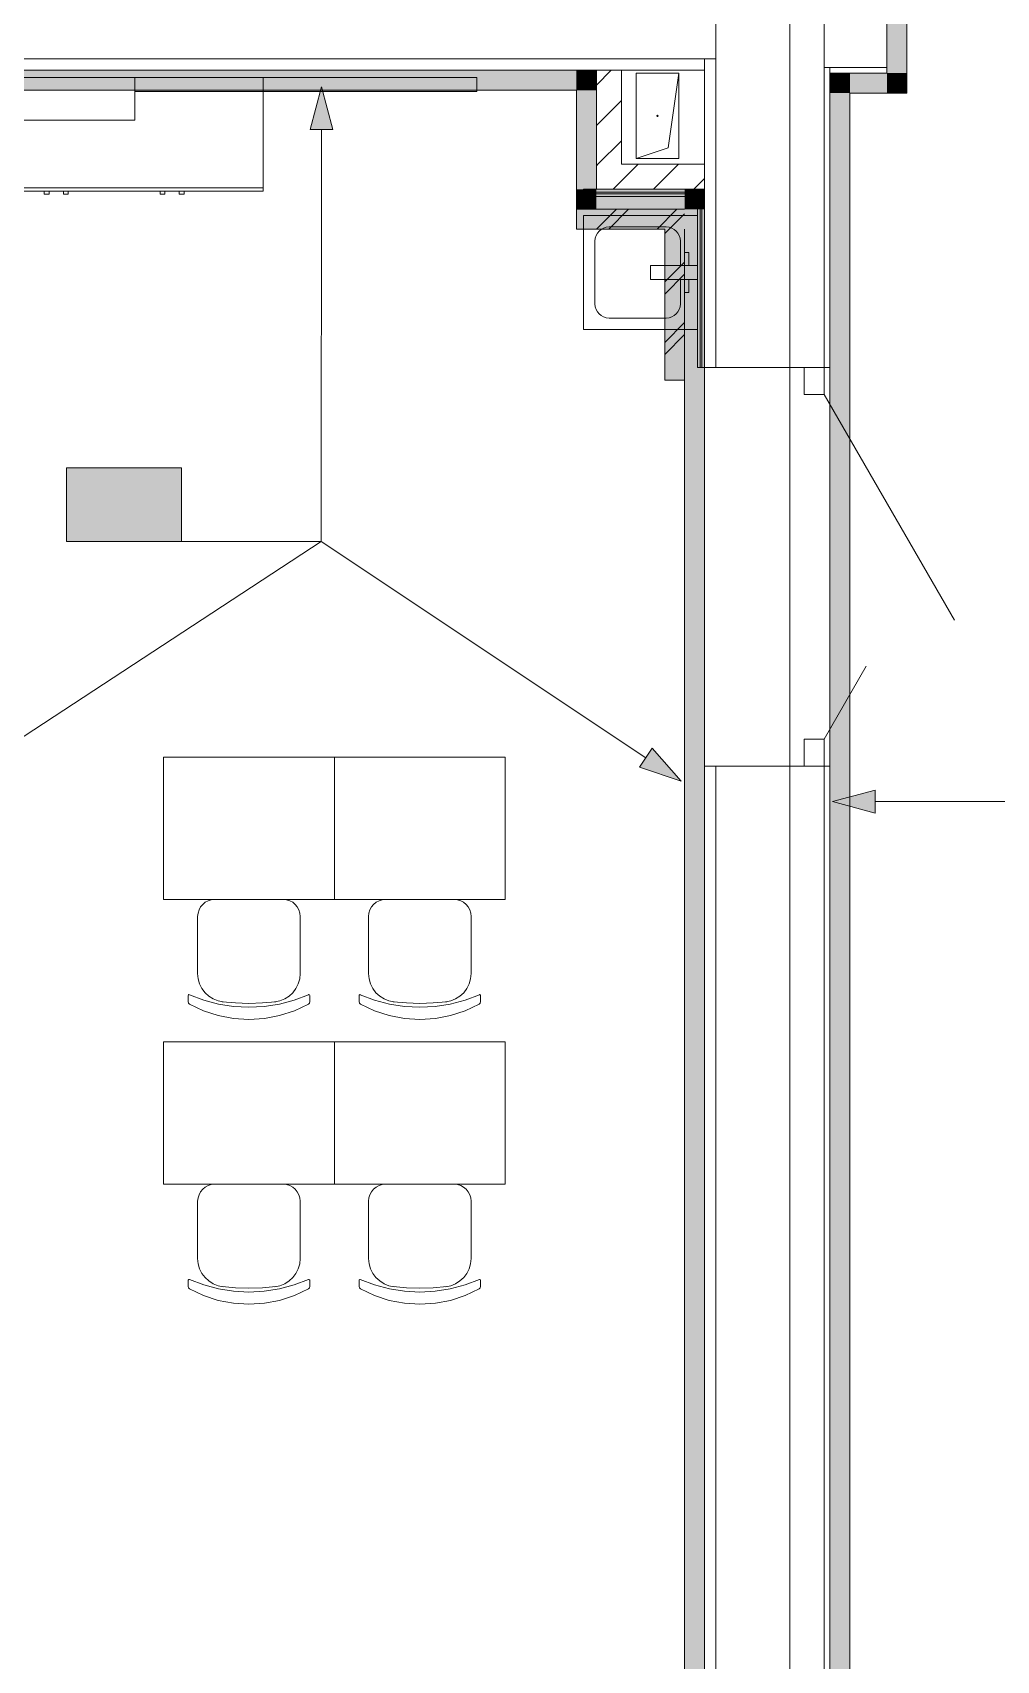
# Model space of a CAD drawing. Header units: millimetres. Extents: x 0 to 1189, y 0 to 841.
# Drawn here: x 277.1 to 310.9, y 432.3 to 489.4 of the extents above; entities that cross this region are included whole.
import ezdxf

# ---------------------------------------------------------------- set-up
doc = ezdxf.new("R2010")
doc.units = ezdxf.units.MM

msp = doc.modelspace()

# ---------------------------------------------------------------- hatches: boundary and pattern name
at = {"true_color": 0xf1d696}
h = msp.add_hatch(color=41, dxfattribs=at)
h.dxf.hatch_style = 2
h.paths.add_polyline_path([(307.77447, 488.023516), (307.074469, 488.023516), (307.074469, 493.523525), (307.77447, 493.523525)])
h = msp.add_hatch(color=41, dxfattribs=at)
h.dxf.hatch_style = 2
h.paths.add_polyline_path([(243.398372, 488.123516), (296.176452, 488.123516), (296.176452, 487.423515), (243.398372, 487.423515)])
h = msp.add_hatch(color=41, dxfattribs=at)
h.dxf.hatch_style = 2
h.paths.add_polyline_path([(296.176452, 488.123516), (296.876454, 488.123516), (296.176452, 487.423515)])
h = msp.add_hatch(color=41, dxfattribs=at)
h.dxf.hatch_style = 2
h.paths.add_polyline_path([(296.176452, 487.423515), (296.876454, 488.123516), (296.876454, 487.423515)])
at = {"true_color": 0x999999}
h = msp.add_hatch(color=253, dxfattribs=at)
h.dxf.hatch_style = 2
h.paths.add_polyline_path([(292.680447, 487.873516), (292.680447, 487.373515), (280.680429, 487.373515), (280.680429, 487.873516)])
at = {"true_color": 0x0077b0}
h = msp.add_hatch(color=144, dxfattribs=at)
h.dxf.hatch_style = 2
h.paths.add_polyline_path([(287.228439, 487.542516), (287.626439, 486.048513), (286.826438, 486.049513)])
at = {"true_color": 0xf1d696}
h = msp.add_hatch(color=41, dxfattribs=at)
h.dxf.hatch_style = 2
h.paths.add_polyline_path([(305.776467, 487.323515), (305.076466, 487.323515), (305.076466, 488.023516)])
h = msp.add_hatch(color=41, dxfattribs=at)
h.dxf.hatch_style = 2
h.paths.add_polyline_path([(305.776467, 488.023516), (305.776467, 487.323515), (305.076466, 488.023516)])
h = msp.add_hatch(color=41, dxfattribs=at)
h.dxf.hatch_style = 2
h.paths.add_polyline_path([(305.776467, 487.323515), (305.776467, 488.023516), (307.074469, 488.023516), (307.074469, 487.323515)])
h = msp.add_hatch(color=41, dxfattribs=at)
h.dxf.hatch_style = 2
h.paths.add_polyline_path([(307.074469, 488.023516), (307.77447, 487.323515), (307.074469, 487.323515)])
h = msp.add_hatch(color=41, dxfattribs=at)
h.dxf.hatch_style = 2
h.paths.add_polyline_path([(307.77447, 488.023516), (307.77447, 487.323515), (307.074469, 488.023516)])
h = msp.add_hatch(color=41, dxfattribs=at)
h.dxf.hatch_style = 2
h.paths.add_polyline_path([(296.176452, 487.423515), (296.876454, 487.423515), (296.876454, 483.94351), (296.176452, 483.94351)])
h = msp.add_hatch(color=41, dxfattribs=at)
h.dxf.hatch_style = 2
h.paths.add_polyline_path([(305.776467, 407.565393), (305.076466, 407.565393), (305.076466, 487.323515), (305.776467, 487.323515)])
h = msp.add_hatch(color=41, dxfattribs=at)
h.dxf.hatch_style = 2
h.paths.add_polyline_path([(296.876454, 483.94351), (296.176452, 483.243509), (296.176452, 483.94351)])
h = msp.add_hatch(color=41, dxfattribs=at)
h.dxf.hatch_style = 2
h.paths.add_polyline_path([(296.876454, 483.94351), (296.876454, 483.243509), (296.176452, 483.243509)])
h = msp.add_hatch(color=41, dxfattribs=at)
h.dxf.hatch_style = 2
h.paths.add_polyline_path([(296.876454, 483.94351), (299.976458, 483.94351), (299.976458, 483.243509), (296.876454, 483.243509)])
h = msp.add_hatch(color=41, dxfattribs=at)
h.dxf.hatch_style = 2
h.paths.add_polyline_path([(299.976458, 483.94351), (300.676459, 483.94351), (299.976458, 483.243509)])
h = msp.add_hatch(color=41, dxfattribs=at)
h.dxf.hatch_style = 2
h.paths.add_polyline_path([(299.976458, 483.243509), (300.676459, 483.94351), (300.676459, 483.243509)])
at = {"true_color": 0xfd8379}
h = msp.add_hatch(color=11, dxfattribs=at)
h.dxf.hatch_style = 2
h.paths.add_polyline_path([(296.176452, 482.543508), (296.176452, 483.243509), (299.976458, 483.243509), (299.976458, 482.543508)])
at = {"true_color": 0xf1d696}
h = msp.add_hatch(color=41, dxfattribs=at)
h.dxf.hatch_style = 2
h.paths.add_polyline_path([(299.976458, 483.243509), (300.676459, 483.243509), (300.676459, 408.224394), (299.976458, 408.224394)])
at = {"true_color": 0xfd8379}
h = msp.add_hatch(color=11, dxfattribs=at)
h.dxf.hatch_style = 2
h.paths.add_polyline_path([(299.276457, 482.543508), (299.976458, 482.543508), (299.976458, 477.2435), (299.276457, 477.2435)])
at = {"true_color": 0xffffff}
h = msp.add_hatch(color=7, dxfattribs=at)
h.dxf.hatch_style = 2
h.paths.add_polyline_path([(278.270425, 474.167495), (282.311431, 474.167495), (282.311431, 471.579491), (278.270425, 471.579491)])
h = msp.add_hatch(color=7, dxfattribs=at)
h.dxf.hatch_style = 2
h.paths.add_polyline_path([(278.270425, 474.167495), (282.311431, 474.167495), (282.311431, 471.579491), (278.270425, 471.579491)])
h = msp.add_hatch(color=7, dxfattribs=at)
h.dxf.hatch_style = 2
h.paths.add_polyline_path([(278.270425, 474.167495), (282.311431, 474.167495), (282.311431, 471.579491), (278.270425, 471.579491)])
at = {"true_color": 0x0077b0}
h = msp.add_hatch(color=144, dxfattribs=at)
h.paths.add_polyline_path([(279.481475, 472.771697), (279.481475, 473.578676), (279.451985, 473.735359), (279.362963, 473.866411), (279.234324, 473.952814), (279.077985, 473.982166), (278.921509, 473.952814), (278.790251, 473.866411), (278.702814, 473.735359), (278.674496, 473.578676), (278.674496, 472.771697), (278.702814, 472.615359), (278.790251, 472.486719), (278.921509, 472.397698), (279.077985, 472.368208), (279.234324, 472.397698), (279.362963, 472.486719), (279.451985, 472.615359)])
h.paths.add_polyline_path([(279.682117, 472.771697), (279.670964, 472.651041), (279.637538, 472.539015), (279.581891, 472.435981), (279.504075, 472.342301), (279.412306, 472.265001), (279.310253, 472.210491), (279.198589, 472.178202), (279.077985, 472.167565), (278.956253, 472.178202), (278.844545, 472.210491), (278.742347, 472.265001), (278.64914, 472.342301), (278.57141, 472.435981), (278.515952, 472.539015), (278.482716, 472.651041), (278.471648, 472.771697), (278.471648, 473.578676), (278.482716, 473.700409), (278.515952, 473.812116), (278.57141, 473.914315), (278.64914, 474.007522), (278.742347, 474.085338), (278.844545, 474.140985), (278.956253, 474.174411), (279.077985, 474.185564), (279.198641, 474.174454), (279.310667, 474.141329), (279.413701, 474.086501), (279.507382, 474.010278), (279.583286, 473.91664), (279.637951, 473.813494), (279.671015, 473.700839), (279.682117, 473.578676)])
h = msp.add_hatch(color=144, dxfattribs=at)
h.paths.add_polyline_path([(279.481475, 472.771697), (279.481475, 473.578676), (279.451985, 473.735359), (279.362963, 473.866411), (279.234324, 473.952814), (279.077985, 473.982166), (278.921509, 473.952814), (278.790251, 473.866411), (278.702814, 473.735359), (278.674496, 473.578676), (278.674496, 472.771697), (278.702814, 472.615359), (278.790251, 472.486719), (278.921509, 472.397698), (279.077985, 472.368208), (279.234324, 472.397698), (279.362963, 472.486719), (279.451985, 472.615359)])
h.paths.add_polyline_path([(279.682117, 472.771697), (279.670964, 472.651041), (279.637538, 472.539015), (279.581891, 472.435981), (279.504075, 472.342301), (279.412306, 472.265001), (279.310253, 472.210491), (279.198589, 472.178202), (279.077985, 472.167565), (278.956253, 472.178202), (278.844545, 472.210491), (278.742347, 472.265001), (278.64914, 472.342301), (278.57141, 472.435981), (278.515952, 472.539015), (278.482716, 472.651041), (278.471648, 472.771697), (278.471648, 473.578676), (278.482716, 473.700409), (278.515952, 473.812116), (278.57141, 473.914315), (278.64914, 474.007522), (278.742347, 474.085338), (278.844545, 474.140985), (278.956253, 474.174411), (279.077985, 474.185564), (279.198641, 474.174454), (279.310667, 474.141329), (279.413701, 474.086501), (279.507382, 474.010278), (279.583286, 473.91664), (279.637951, 473.813494), (279.671015, 473.700839), (279.682117, 473.578676)])
h = msp.add_hatch(color=144, dxfattribs=at)
h.paths.add_polyline_path([(279.481475, 472.771697), (279.481475, 473.578676), (279.451985, 473.735359), (279.362963, 473.866411), (279.234324, 473.952814), (279.077985, 473.982166), (278.921509, 473.952814), (278.790251, 473.866411), (278.702814, 473.735359), (278.674496, 473.578676), (278.674496, 472.771697), (278.702814, 472.615359), (278.790251, 472.486719), (278.921509, 472.397698), (279.077985, 472.368208), (279.234324, 472.397698), (279.362963, 472.486719), (279.451985, 472.615359)])
h.paths.add_polyline_path([(279.682117, 472.771697), (279.670964, 472.651041), (279.637538, 472.539015), (279.581891, 472.435981), (279.504075, 472.342301), (279.412306, 472.265001), (279.310253, 472.210491), (279.198589, 472.178202), (279.077985, 472.167565), (278.956253, 472.178202), (278.844545, 472.210491), (278.742347, 472.265001), (278.64914, 472.342301), (278.57141, 472.435981), (278.515952, 472.539015), (278.482716, 472.651041), (278.471648, 472.771697), (278.471648, 473.578676), (278.482716, 473.700409), (278.515952, 473.812116), (278.57141, 473.914315), (278.64914, 474.007522), (278.742347, 474.085338), (278.844545, 474.140985), (278.956253, 474.174411), (279.077985, 474.185564), (279.198641, 474.174454), (279.310667, 474.141329), (279.413701, 474.086501), (279.507382, 474.010278), (279.583286, 473.91664), (279.637951, 473.813494), (279.671015, 473.700839), (279.682117, 473.578676)])
h = msp.add_hatch(color=144, dxfattribs=at)
h.dxf.hatch_style = 2
h.paths.add_polyline_path([(281.904594, 473.841055), (281.673084, 473.609544), (281.602529, 473.578676), (281.526392, 473.603963), (281.501105, 473.6801), (281.529217, 473.750656), (281.924438, 474.145877), (281.965228, 474.175229), (282.006018, 474.185564), (282.082155, 474.160002), (282.107442, 474.08359), (282.107442, 472.266233), (282.082155, 472.191474), (282.006018, 472.167565), (281.929881, 472.191474), (281.904594, 472.266233)])
h = msp.add_hatch(color=144, dxfattribs=at)
h.dxf.hatch_style = 2
h.paths.add_polyline_path([(281.904594, 473.841055), (281.673084, 473.609544), (281.602529, 473.578676), (281.526392, 473.603963), (281.501105, 473.6801), (281.529217, 473.750656), (281.924438, 474.145877), (281.965228, 474.175229), (282.006018, 474.185564), (282.082155, 474.160002), (282.107442, 474.08359), (282.107442, 472.266233), (282.082155, 472.191474), (282.006018, 472.167565), (281.929881, 472.191474), (281.904594, 472.266233)])
h = msp.add_hatch(color=144, dxfattribs=at)
h.dxf.hatch_style = 2
h.paths.add_polyline_path([(281.904594, 473.841055), (281.673084, 473.609544), (281.602529, 473.578676), (281.526392, 473.603963), (281.501105, 473.6801), (281.529217, 473.750656), (281.924438, 474.145877), (281.965228, 474.175229), (282.006018, 474.185564), (282.082155, 474.160002), (282.107442, 474.08359), (282.107442, 472.266233), (282.082155, 472.191474), (282.006018, 472.167565), (281.929881, 472.191474), (281.904594, 472.266233)])
h = msp.add_hatch(color=144, dxfattribs=at)
h.dxf.hatch_style = 2
h.paths.add_polyline_path([(280.995015, 472.669722), (280.188036, 472.669722), (280.111899, 472.695285), (280.086612, 472.771697), (280.111899, 472.847834), (280.188036, 472.873121), (280.995015, 472.873121), (281.071152, 472.847834), (281.096439, 472.771697), (281.071152, 472.695285)])
h = msp.add_hatch(color=144, dxfattribs=at)
h.dxf.hatch_style = 2
h.paths.add_polyline_path([(280.995015, 472.669722), (280.188036, 472.669722), (280.111899, 472.695285), (280.086612, 472.771697), (280.111899, 472.847834), (280.188036, 472.873121), (280.995015, 472.873121), (281.071152, 472.847834), (281.096439, 472.771697), (281.071152, 472.695285)])
h = msp.add_hatch(color=144, dxfattribs=at)
h.dxf.hatch_style = 2
h.paths.add_polyline_path([(280.995015, 472.669722), (280.188036, 472.669722), (280.111899, 472.695285), (280.086612, 472.771697), (280.111899, 472.847834), (280.188036, 472.873121), (280.995015, 472.873121), (281.071152, 472.847834), (281.096439, 472.771697), (281.071152, 472.695285)])
h = msp.add_hatch(color=144, dxfattribs=at)
h.dxf.hatch_style = 2
h.paths.add_polyline_path([(299.856458, 463.159478), (298.392456, 463.654479), (298.836457, 464.32048)])
h = msp.add_hatch(color=144, dxfattribs=at)
h.dxf.hatch_style = 2
h.paths.add_polyline_path([(305.168466, 462.444477), (306.661469, 462.844478), (306.661469, 462.044477)])

# ---------------------------------------------------------------- linework, layer by layer
at = {"color": 7, "lineweight": 0}
for points in [[(303.672464, 251.095154), (303.672464, 721.485873)], [(301.07646, 488.523517), (301.07646, 493.623525)], [(304.876466, 493.323524), (304.876466, 488.223517)], [(307.074469, 493.523525), (307.074469, 488.023516)], [(307.074469, 488.223517), (307.074469, 493.323524)], [(307.77447, 487.323515), (307.77447, 493.523525)], [(240.310367, 488.523517), (301.07646, 488.523517)], [(242.698371, 488.123516), (300.676459, 488.123516)], [(296.176452, 488.123516), (242.698371, 488.123516)], [(296.876454, 488.123516), (296.176452, 488.123516)], [(296.876454, 488.123516), (296.876454, 483.94351)], [(296.876454, 483.94351), (296.876454, 488.123516)], [(297.756455, 484.823511), (297.756455, 488.123516)], [(300.676459, 488.523517), (300.676459, 477.691501)], [(301.07646, 488.523517), (301.07646, 477.691501)], [(304.876466, 488.223517), (307.074469, 488.223517)], [(304.876466, 477.691501), (304.876466, 488.223517)], [(305.076466, 477.691501), (305.076466, 488.223517)], [(307.074469, 488.223517), (305.076466, 488.223517)], [(307.074469, 488.023516), (307.074469, 488.223517)], [(298.276456, 485.023512), (298.276456, 488.023516)], [(298.276456, 488.023516), (299.776458, 488.023516)], [(299.776458, 488.023516), (298.276456, 488.023516)], [(298.276456, 488.023516), (298.276456, 485.023512)], [(299.776458, 488.023516), (299.401457, 485.398512)], [(299.776458, 488.023516), (299.776458, 485.023512)], [(299.776458, 485.023512), (299.776458, 488.023516)], [(305.076466, 488.023516), (307.074469, 488.023516)], [(305.076466, 488.023516), (305.076466, 487.323515)], [(307.074469, 488.023516), (305.076466, 488.023516)], [(243.398372, 487.423515), (296.176452, 487.423515)], [(296.176452, 487.423515), (296.176452, 483.94351)], [(305.076466, 487.323515), (305.076466, 407.565393)], [(305.776467, 487.323515), (307.074469, 487.323515)], [(305.776467, 406.865392), (305.776467, 487.323515)], [(307.77447, 487.323515), (307.074469, 487.323515)], [(299.001457, 486.523514), (299.026457, 486.548514), (299.051457, 486.523514)], [(299.001457, 486.523514), (299.014457, 486.544514)], [(299.051457, 486.523514), (299.026457, 486.498514), (299.001457, 486.523514)], [(299.050457, 486.516514), (299.026457, 486.498514), (299.014457, 486.501514)], [(299.026457, 486.548514), (299.050457, 486.529514)], [(299.401457, 485.398512), (298.276456, 485.023512)], [(300.676459, 484.823511), (297.756455, 484.823511)], [(299.776458, 485.023512), (298.276456, 485.023512)], [(298.276456, 485.023512), (299.776458, 485.023512)], [(296.176452, 483.243509), (296.176452, 483.94351)], [(300.676459, 483.94351), (296.426453, 483.94351)], [(296.426453, 483.94351), (296.426453, 483.69351)], [(296.426453, 483.84351), (300.576459, 483.84351)], [(296.426453, 483.78351), (300.516459, 483.78351)], [(296.426453, 483.69351), (300.426459, 483.69351)], [(299.976458, 483.94351), (296.876454, 483.94351)], [(300.676459, 483.94351), (299.976458, 483.94351)], [(300.426459, 483.69351), (300.426459, 477.693501)], [(300.516459, 483.78351), (300.516459, 477.693501)], [(300.576459, 483.84351), (300.576459, 477.693501)], [(300.676459, 408.224394), (300.676459, 483.94351)], [(299.976458, 483.243509), (296.176452, 483.243509)], [(296.176452, 483.243509), (296.176452, 482.543508)], [(296.176452, 483.243509), (299.976458, 483.243509)], [(300.426459, 483.023509), (296.426453, 483.023509)], [(296.426453, 483.023509), (296.426453, 479.023503)], [(296.426453, 483.023509), (300.426459, 483.023509)], [(296.426453, 479.023503), (296.426453, 483.023509)], [(296.886454, 482.543508), (297.586455, 483.243509)], [(297.310454, 482.543508), (298.010455, 483.243509)], [(299.007457, 482.543508), (299.707458, 483.243509)], [(299.432457, 482.543508), (299.976458, 483.087509)], [(296.176452, 482.543508), (299.276457, 482.543508)], [(296.826453, 482.123507), (296.836618, 482.224234), (296.865766, 482.31807), (296.911883, 482.403), (296.972954, 482.477008), (297.046962, 482.538078), (297.131891, 482.584195), (297.225728, 482.613344), (297.326454, 482.623508)], [(297.326454, 482.623508), (299.326457, 482.623508)], [(299.276457, 482.387508), (299.432457, 482.543508)], [(299.276457, 482.543508), (299.276457, 477.2435)], [(299.326457, 482.623508), (299.427184, 482.613344), (299.52102, 482.584195), (299.60595, 482.538078), (299.679958, 482.477008), (299.741028, 482.403), (299.787146, 482.31807), (299.816294, 482.224234), (299.826458, 482.123507)], [(299.976458, 477.2435), (299.976458, 482.543508)], [(299.976458, 482.543508), (299.976458, 408.924395)], [(296.826453, 479.923504), (296.826453, 482.123507)], [(299.826458, 482.123507), (299.826458, 481.273506)], [(300.426459, 481.273506), (298.776456, 481.273506)], [(298.776456, 481.273506), (298.776456, 480.773505)], [(299.276457, 480.690505), (299.976458, 481.390506)], [(299.976458, 481.723507), (300.126459, 481.723507)], [(299.976458, 481.273506), (299.976458, 481.723507)], [(300.126459, 481.723507), (300.126459, 481.273506)], [(298.776456, 480.773505), (300.426459, 480.773505)], [(299.276457, 480.266504), (299.976458, 480.966506)], [(299.826458, 480.773505), (299.826458, 479.923504)], [(299.976458, 480.773505), (299.976458, 480.323505)], [(300.126459, 480.323505), (300.126459, 480.773505)], [(299.976458, 480.323505), (300.126459, 480.323505)], [(297.326454, 479.423503), (297.225728, 479.433667), (297.131891, 479.462816), (297.046962, 479.508933), (296.972954, 479.570003), (296.911883, 479.644011), (296.865766, 479.728941), (296.836618, 479.822777), (296.826453, 479.923504)], [(299.826458, 479.923504), (299.816294, 479.822777), (299.787146, 479.728941), (299.741028, 479.644011), (299.679958, 479.570003), (299.60595, 479.508933), (299.52102, 479.462816), (299.427184, 479.433667), (299.326457, 479.423503)], [(296.426453, 479.023503), (300.426459, 479.023503)], [(300.426459, 479.023503), (296.426453, 479.023503)], [(299.326457, 479.423503), (297.326454, 479.423503)], [(299.276457, 478.569502), (299.976458, 479.269503)], [(299.276457, 478.145501), (299.976458, 478.845502)], [(299.276457, 477.2435), (299.976458, 477.2435)], [(300.426459, 477.693501), (300.676459, 477.693501)], [(300.676459, 477.691501), (301.07646, 477.691501)], [(301.07646, 477.691501), (304.176465, 477.691501)], [(303.672464, 463.691479), (303.672464, 477.691501)], [(304.876466, 477.691501), (304.176465, 477.691501)], [(304.176465, 477.691501), (304.176465, 476.741499)], [(304.876466, 476.741499), (304.876466, 477.691501)], [(304.876466, 477.691501), (305.076466, 477.691501)], [(304.176465, 476.741499), (304.876466, 476.741499)], [(304.876466, 476.741499), (309.451473, 468.817487)], [(304.876466, 464.641481), (306.351468, 467.196484)], [(304.876466, 464.641481), (304.176465, 464.641481)], [(304.176465, 464.641481), (304.176465, 463.691479)], [(304.876466, 463.691479), (304.876466, 464.641481)], [(300.676459, 463.691479), (300.676459, 414.465404)], [(301.07646, 463.691479), (300.676459, 463.691479)], [(301.07646, 463.691479), (301.07646, 407.765394)], [(304.176465, 463.691479), (301.07646, 463.691479)], [(304.176465, 463.691479), (304.876466, 463.691479)], [(304.876466, 463.691479), (304.876466, 407.765394)], [(305.076466, 463.691479), (304.876466, 463.691479)], [(305.076466, 407.565393), (305.076466, 463.691479)]]:
    msp.add_lwpolyline(points, dxfattribs=at)
at = {"color": 250, "lineweight": 0, "true_color": 0x353535}
for points in [[(296.876454, 487.596516), (297.402454, 488.123516)], [(296.876454, 486.182513), (297.756455, 487.062515)], [(296.931454, 484.823511), (297.756455, 485.648513)], [(296.876454, 484.768511), (296.931454, 484.823511)], [(297.465454, 483.94351), (298.345456, 484.823511)], [(298.879457, 483.94351), (299.759458, 484.823511)], [(300.293459, 483.94351), (300.676459, 484.325511)]]:
    msp.add_lwpolyline(points, dxfattribs=at)
at = {"color": 253, "lineweight": 0, "true_color": 0x999999}
for points in [[(260.680398, 487.873516), (280.680429, 487.873516)], [(285.180436, 487.873516), (270.680414, 487.873516)], [(280.680429, 487.873516), (280.680429, 486.373514)], [(280.680429, 487.373515), (280.680429, 487.873516)], [(280.680429, 487.873516), (292.680447, 487.873516)], [(285.180436, 483.87351), (285.180436, 487.873516)], [(292.680447, 487.873516), (292.680447, 487.373515)], [(292.680447, 487.373515), (280.680429, 487.373515)], [(280.680429, 486.373514), (260.680398, 486.373514)], [(270.680414, 483.99351), (285.180436, 483.99351)], [(270.680414, 483.87351), (285.180436, 483.87351)], [(277.662424, 483.87351), (277.488424, 483.87351)], [(277.488424, 483.87351), (277.488424, 483.77051)], [(277.488424, 483.77051), (277.662424, 483.77051)], [(277.662424, 483.77051), (277.662424, 483.87351)], [(278.339425, 483.87351), (278.165425, 483.87351)], [(278.165425, 483.87351), (278.165425, 483.77051)], [(278.165425, 483.77051), (278.339425, 483.77051)], [(278.339425, 483.77051), (278.339425, 483.87351)], [(281.73243, 483.87351), (281.55943, 483.87351)], [(281.55943, 483.87351), (281.55943, 483.77051)], [(281.55943, 483.77051), (281.73243, 483.77051)], [(281.73243, 483.77051), (281.73243, 483.87351)], [(282.409431, 483.87351), (282.235431, 483.87351)], [(282.235431, 483.87351), (282.235431, 483.77051)], [(282.235431, 483.77051), (282.409431, 483.77051)], [(282.409431, 483.77051), (282.409431, 483.87351)], [(281.68043, 459.012472), (281.68043, 464.01248)], [(281.68043, 464.01248), (287.68044, 464.01248)], [(287.68044, 464.01248), (287.68044, 459.012472)], [(287.68044, 459.012472), (287.68044, 464.01248)], [(287.68044, 464.01248), (293.680449, 464.01248)], [(293.680449, 464.01248), (293.680449, 459.012472)], [(287.68044, 459.012472), (281.68043, 459.012472)], [(282.880432, 458.412471), (282.892637, 458.533286), (282.927635, 458.645862), (282.983001, 458.747774), (283.056307, 458.836597), (283.14513, 458.909903), (283.247042, 458.965269), (283.359618, 459.000267), (283.480433, 459.012472)], [(282.880432, 458.412471), (282.892637, 458.533286), (282.927635, 458.645862), (282.983001, 458.747774), (283.056307, 458.836597), (283.14513, 458.909903), (283.247042, 458.965269), (283.359618, 459.000267), (283.480433, 459.012472)], [(283.479433, 459.012472), (285.880437, 459.012472)], [(283.479433, 459.012472), (285.880437, 459.012472)], [(285.880437, 459.012472), (286.001539, 459.000267), (286.11425, 458.965269), (286.216179, 458.909903), (286.304937, 458.836597), (286.378133, 458.747774), (286.433375, 458.645862), (286.468274, 458.533286), (286.480438, 458.412471)], [(285.880437, 459.012472), (286.001539, 459.000267), (286.11425, 458.965269), (286.216179, 458.909903), (286.304937, 458.836597), (286.378133, 458.747774), (286.433375, 458.645862), (286.468274, 458.533286), (286.480438, 458.412471)], [(293.680449, 459.012472), (287.68044, 459.012472)], [(288.880441, 458.412471), (288.892646, 458.533286), (288.927645, 458.645862), (288.98301, 458.747774), (289.056317, 458.836597), (289.145139, 458.909903), (289.247051, 458.965269), (289.359628, 459.000267), (289.480442, 459.012472)], [(288.880441, 458.412471), (288.892646, 458.533286), (288.927645, 458.645862), (288.98301, 458.747774), (289.056317, 458.836597), (289.145139, 458.909903), (289.247051, 458.965269), (289.359628, 459.000267), (289.480442, 459.012472)], [(289.479442, 459.012472), (291.880446, 459.012472)], [(289.479442, 459.012472), (291.880446, 459.012472)], [(291.880446, 459.012472), (292.001548, 459.000267), (292.114259, 458.965269), (292.216189, 458.909903), (292.304947, 458.836597), (292.378142, 458.747774), (292.433384, 458.645862), (292.468283, 458.533286), (292.480447, 458.412471)], [(291.880446, 459.012472), (292.001548, 459.000267), (292.114259, 458.965269), (292.216189, 458.909903), (292.304947, 458.836597), (292.378142, 458.747774), (292.433384, 458.645862), (292.468283, 458.533286), (292.480447, 458.412471)], [(282.880432, 458.412471), (282.880432, 456.408468)], [(282.880432, 458.412471), (282.880432, 456.408468)], [(286.480438, 458.412471), (286.480438, 456.408468)], [(286.480438, 458.412471), (286.480438, 456.408468)], [(288.880441, 458.412471), (288.880441, 456.408468)], [(288.880441, 458.412471), (288.880441, 456.408468)], [(292.480447, 458.412471), (292.480447, 456.408468)], [(292.480447, 458.412471), (292.480447, 456.408468)], [(283.780434, 455.413466), (283.595049, 455.450109), (283.42423, 455.518732), (283.271107, 455.615879), (283.138808, 455.738092), (283.030462, 455.881914), (282.949198, 456.043889), (282.898145, 456.220559), (282.880432, 456.408468)], [(283.780434, 455.413466), (283.595049, 455.450109), (283.42423, 455.518732), (283.271107, 455.615879), (283.138808, 455.738092), (283.030462, 455.881914), (282.949198, 456.043889), (282.898145, 456.220559), (282.880432, 456.408468)], [(286.480438, 456.408468), (286.462725, 456.220559), (286.411672, 456.043889), (286.330408, 455.881914), (286.222062, 455.738092), (286.089763, 455.615879), (285.93664, 455.518732), (285.765821, 455.450109), (285.580436, 455.413466)], [(286.480438, 456.408468), (286.462725, 456.220559), (286.411672, 456.043889), (286.330408, 455.881914), (286.222062, 455.738092), (286.089763, 455.615879), (285.93664, 455.518732), (285.765821, 455.450109), (285.580436, 455.413466)], [(289.780443, 455.413466), (289.595058, 455.450109), (289.424239, 455.518732), (289.271116, 455.615879), (289.138817, 455.738092), (289.030471, 455.881914), (288.949207, 456.043889), (288.898154, 456.220559), (288.880441, 456.408468)], [(289.780443, 455.413466), (289.595058, 455.450109), (289.424239, 455.518732), (289.271116, 455.615879), (289.138817, 455.738092), (289.030471, 455.881914), (288.949207, 456.043889), (288.898154, 456.220559), (288.880441, 456.408468)], [(292.480447, 456.408468), (292.462734, 456.220559), (292.411681, 456.043889), (292.330417, 455.881914), (292.222071, 455.738092), (292.089772, 455.615879), (291.936649, 455.518732), (291.765831, 455.450109), (291.580445, 455.413466)], [(292.480447, 456.408468), (292.462734, 456.220559), (292.411681, 456.043889), (292.330417, 455.881914), (292.222071, 455.738092), (292.089772, 455.615879), (291.936649, 455.518732), (291.765831, 455.450109), (291.580445, 455.413466)], [(282.545432, 455.638467), (282.554432, 455.659842), (282.575432, 455.668467), (282.589432, 455.665467)], [(282.545432, 455.638467), (282.554432, 455.659842), (282.575432, 455.668467), (282.589432, 455.665467)], [(282.545432, 455.422466), (282.545432, 455.638467)], [(282.545432, 455.422466), (282.545432, 455.638467)], [(286.772438, 455.665467), (286.268797, 455.475107), (285.749312, 455.338091), (285.218389, 455.255263), (284.680435, 455.227466), (284.142637, 455.255263), (283.612058, 455.338091), (283.092917, 455.475107), (282.589432, 455.665467)], [(286.772438, 455.665467), (286.268797, 455.475107), (285.749312, 455.338091), (285.218389, 455.255263), (284.680435, 455.227466), (284.142637, 455.255263), (283.612058, 455.338091), (283.092917, 455.475107), (282.589432, 455.665467)], [(286.772438, 455.665467), (286.785438, 455.668467), (286.806813, 455.659842), (286.815438, 455.638467)], [(286.772438, 455.665467), (286.785438, 455.668467), (286.806813, 455.659842), (286.815438, 455.638467)], [(286.815438, 455.422466), (286.815438, 455.638467)], [(286.815438, 455.422466), (286.815438, 455.638467)], [(288.545441, 455.638467), (288.554441, 455.659842), (288.575441, 455.668467), (288.589441, 455.665467)], [(288.545441, 455.638467), (288.554441, 455.659842), (288.575441, 455.668467), (288.589441, 455.665467)], [(288.545441, 455.422466), (288.545441, 455.638467)], [(288.545441, 455.422466), (288.545441, 455.638467)], [(292.772447, 455.665467), (292.268806, 455.475107), (291.749321, 455.338091), (291.218398, 455.255263), (290.680444, 455.227466), (290.142646, 455.255263), (289.612067, 455.338091), (289.092926, 455.475107), (288.589441, 455.665467)], [(292.772447, 455.665467), (292.268806, 455.475107), (291.749321, 455.338091), (291.218398, 455.255263), (290.680444, 455.227466), (290.142646, 455.255263), (289.612067, 455.338091), (289.092926, 455.475107), (288.589441, 455.665467)], [(292.772447, 455.665467), (292.785447, 455.668467), (292.806822, 455.659842), (292.815447, 455.638467)], [(292.772447, 455.665467), (292.785447, 455.668467), (292.806822, 455.659842), (292.815447, 455.638467)], [(292.815447, 455.422466), (292.815447, 455.638467)], [(292.815447, 455.422466), (292.815447, 455.638467)], [(282.592432, 455.337466), (282.558057, 455.373591), (282.545432, 455.422466)], [(282.592432, 455.337466), (282.558057, 455.373591), (282.545432, 455.422466)], [(286.768438, 455.337466), (286.275406, 455.103325), (285.758937, 454.934341), (285.225217, 454.831919), (284.680435, 454.797466), (284.136075, 454.831919), (283.602308, 454.934341), (283.085604, 455.103325), (282.592432, 455.337466)], [(286.768438, 455.337466), (286.275406, 455.103325), (285.758937, 454.934341), (285.225217, 454.831919), (284.680435, 454.797466), (284.136075, 454.831919), (283.602308, 454.934341), (283.085604, 455.103325), (282.592432, 455.337466)], [(285.622436, 455.418466), (285.152186, 455.377091), (284.680435, 455.363466), (284.209559, 455.377091), (283.739433, 455.418466)], [(285.622436, 455.418466), (285.152186, 455.377091), (284.680435, 455.363466), (284.209559, 455.377091), (283.739433, 455.418466)], [(286.815438, 455.422466), (286.803188, 455.373591), (286.768438, 455.337466)], [(286.815438, 455.422466), (286.803188, 455.373591), (286.768438, 455.337466)], [(288.592441, 455.337466), (288.558066, 455.373591), (288.545441, 455.422466)], [(288.592441, 455.337466), (288.558066, 455.373591), (288.545441, 455.422466)], [(292.768447, 455.337466), (292.275415, 455.103325), (291.758946, 454.934341), (291.225226, 454.831919), (290.680444, 454.797466), (290.136084, 454.831919), (289.602317, 454.934341), (289.085614, 455.103325), (288.592441, 455.337466)], [(292.768447, 455.337466), (292.275415, 455.103325), (291.758946, 454.934341), (291.225226, 454.831919), (290.680444, 454.797466), (290.136084, 454.831919), (289.602317, 454.934341), (289.085614, 455.103325), (288.592441, 455.337466)], [(291.622446, 455.418466), (291.152195, 455.377091), (290.680444, 455.363466), (290.209568, 455.377091), (289.739443, 455.418466)], [(291.622446, 455.418466), (291.152195, 455.377091), (290.680444, 455.363466), (290.209568, 455.377091), (289.739443, 455.418466)], [(292.815447, 455.422466), (292.803197, 455.373591), (292.768447, 455.337466)], [(292.815447, 455.422466), (292.803197, 455.373591), (292.768447, 455.337466)], [(281.68043, 449.012457), (281.68043, 454.012464)], [(281.68043, 454.012464), (287.68044, 454.012464)], [(287.68044, 454.012464), (287.68044, 449.012457)], [(287.68044, 449.012457), (287.68044, 454.012464)], [(287.68044, 454.012464), (293.680449, 454.012464)], [(293.680449, 454.012464), (293.680449, 449.012457)], [(287.68044, 449.012457), (281.68043, 449.012457)], [(282.880432, 448.412456), (282.892637, 448.53327), (282.927635, 448.645847), (282.983001, 448.747759), (283.056307, 448.836581), (283.14513, 448.909888), (283.247042, 448.965253), (283.359618, 449.000252), (283.480433, 449.012457)], [(282.880432, 448.412456), (282.892637, 448.53327), (282.927635, 448.645847), (282.983001, 448.747759), (283.056307, 448.836581), (283.14513, 448.909888), (283.247042, 448.965253), (283.359618, 449.000252), (283.480433, 449.012457)], [(283.479433, 449.012457), (285.880437, 449.012457)], [(283.479433, 449.012457), (285.880437, 449.012457)], [(285.880437, 449.012457), (286.001539, 449.000252), (286.11425, 448.965253), (286.216179, 448.909888), (286.304937, 448.836581), (286.378133, 448.747759), (286.433375, 448.645847), (286.468274, 448.53327), (286.480438, 448.412456)], [(285.880437, 449.012457), (286.001539, 449.000252), (286.11425, 448.965253), (286.216179, 448.909888), (286.304937, 448.836581), (286.378133, 448.747759), (286.433375, 448.645847), (286.468274, 448.53327), (286.480438, 448.412456)], [(293.680449, 449.012457), (287.68044, 449.012457)], [(288.880441, 448.412456), (288.892646, 448.53327), (288.927645, 448.645847), (288.98301, 448.747759), (289.056317, 448.836581), (289.145139, 448.909888), (289.247051, 448.965253), (289.359628, 449.000252), (289.480442, 449.012457)], [(288.880441, 448.412456), (288.892646, 448.53327), (288.927645, 448.645847), (288.98301, 448.747759), (289.056317, 448.836581), (289.145139, 448.909888), (289.247051, 448.965253), (289.359628, 449.000252), (289.480442, 449.012457)], [(289.479442, 449.012457), (291.880446, 449.012457)], [(289.479442, 449.012457), (291.880446, 449.012457)], [(291.880446, 449.012457), (292.001548, 449.000252), (292.114259, 448.965253), (292.216189, 448.909888), (292.304947, 448.836581), (292.378142, 448.747759), (292.433384, 448.645847), (292.468283, 448.53327), (292.480447, 448.412456)], [(291.880446, 449.012457), (292.001548, 449.000252), (292.114259, 448.965253), (292.216189, 448.909888), (292.304947, 448.836581), (292.378142, 448.747759), (292.433384, 448.645847), (292.468283, 448.53327), (292.480447, 448.412456)], [(282.880432, 448.412456), (282.880432, 446.408453)], [(282.880432, 448.412456), (282.880432, 446.408453)], [(286.480438, 448.412456), (286.480438, 446.408453)], [(286.480438, 448.412456), (286.480438, 446.408453)], [(288.880441, 448.412456), (288.880441, 446.408453)], [(288.880441, 448.412456), (288.880441, 446.408453)], [(292.480447, 448.412456), (292.480447, 446.408453)], [(292.480447, 448.412456), (292.480447, 446.408453)], [(283.780434, 445.413451), (283.595049, 445.450094), (283.42423, 445.518717), (283.271107, 445.615864), (283.138808, 445.738077), (283.030462, 445.881899), (282.949198, 446.043874), (282.898145, 446.220544), (282.880432, 446.408453)], [(283.780434, 445.413451), (283.595049, 445.450094), (283.42423, 445.518717), (283.271107, 445.615864), (283.138808, 445.738077), (283.030462, 445.881899), (282.949198, 446.043874), (282.898145, 446.220544), (282.880432, 446.408453)], [(286.480438, 446.408453), (286.462725, 446.220544), (286.411672, 446.043874), (286.330408, 445.881899), (286.222062, 445.738077), (286.089763, 445.615864), (285.93664, 445.518717), (285.765821, 445.450094), (285.580436, 445.413451)], [(286.480438, 446.408453), (286.462725, 446.220544), (286.411672, 446.043874), (286.330408, 445.881899), (286.222062, 445.738077), (286.089763, 445.615864), (285.93664, 445.518717), (285.765821, 445.450094), (285.580436, 445.413451)], [(289.780443, 445.413451), (289.595058, 445.450094), (289.424239, 445.518717), (289.271116, 445.615864), (289.138817, 445.738077), (289.030471, 445.881899), (288.949207, 446.043874), (288.898154, 446.220544), (288.880441, 446.408453)], [(289.780443, 445.413451), (289.595058, 445.450094), (289.424239, 445.518717), (289.271116, 445.615864), (289.138817, 445.738077), (289.030471, 445.881899), (288.949207, 446.043874), (288.898154, 446.220544), (288.880441, 446.408453)], [(292.480447, 446.408453), (292.462734, 446.220544), (292.411681, 446.043874), (292.330417, 445.881899), (292.222071, 445.738077), (292.089772, 445.615864), (291.936649, 445.518717), (291.765831, 445.450094), (291.580445, 445.413451)], [(292.480447, 446.408453), (292.462734, 446.220544), (292.411681, 446.043874), (292.330417, 445.881899), (292.222071, 445.738077), (292.089772, 445.615864), (291.936649, 445.518717), (291.765831, 445.450094), (291.580445, 445.413451)], [(282.545432, 445.638452), (282.554432, 445.659827), (282.575432, 445.668452), (282.589432, 445.665452)], [(282.545432, 445.638452), (282.554432, 445.659827), (282.575432, 445.668452), (282.589432, 445.665452)], [(282.545432, 445.422451), (282.545432, 445.638452)], [(282.545432, 445.422451), (282.545432, 445.638452)], [(282.592432, 445.337451), (282.558057, 445.373576), (282.545432, 445.422451)], [(282.592432, 445.337451), (282.558057, 445.373576), (282.545432, 445.422451)], [(286.772438, 445.665452), (286.268797, 445.475092), (285.749312, 445.338076), (285.218389, 445.255248), (284.680435, 445.227451), (284.142637, 445.255248), (283.612058, 445.338076), (283.092917, 445.475092), (282.589432, 445.665452)], [(286.772438, 445.665452), (286.268797, 445.475092), (285.749312, 445.338076), (285.218389, 445.255248), (284.680435, 445.227451), (284.142637, 445.255248), (283.612058, 445.338076), (283.092917, 445.475092), (282.589432, 445.665452)], [(286.768438, 445.337451), (286.275406, 445.10331), (285.758937, 444.934325), (285.225217, 444.831903), (284.680435, 444.79745), (284.136075, 444.831903), (283.602308, 444.934325), (283.085604, 445.10331), (282.592432, 445.337451)], [(286.768438, 445.337451), (286.275406, 445.10331), (285.758937, 444.934325), (285.225217, 444.831903), (284.680435, 444.79745), (284.136075, 444.831903), (283.602308, 444.934325), (283.085604, 445.10331), (282.592432, 445.337451)], [(285.622436, 445.418451), (285.152186, 445.377076), (284.680435, 445.363451), (284.209559, 445.377076), (283.739433, 445.418451)], [(285.622436, 445.418451), (285.152186, 445.377076), (284.680435, 445.363451), (284.209559, 445.377076), (283.739433, 445.418451)], [(286.815438, 445.422451), (286.803188, 445.373576), (286.768438, 445.337451)], [(286.815438, 445.422451), (286.803188, 445.373576), (286.768438, 445.337451)], [(286.772438, 445.665452), (286.785438, 445.668452), (286.806813, 445.659827), (286.815438, 445.638452)], [(286.772438, 445.665452), (286.785438, 445.668452), (286.806813, 445.659827), (286.815438, 445.638452)], [(286.815438, 445.422451), (286.815438, 445.638452)], [(286.815438, 445.422451), (286.815438, 445.638452)], [(288.545441, 445.638452), (288.554441, 445.659827), (288.575441, 445.668452), (288.589441, 445.665452)], [(288.545441, 445.638452), (288.554441, 445.659827), (288.575441, 445.668452), (288.589441, 445.665452)], [(288.545441, 445.422451), (288.545441, 445.638452)], [(288.545441, 445.422451), (288.545441, 445.638452)], [(288.592441, 445.337451), (288.558066, 445.373576), (288.545441, 445.422451)], [(288.592441, 445.337451), (288.558066, 445.373576), (288.545441, 445.422451)], [(292.772447, 445.665452), (292.268806, 445.475092), (291.749321, 445.338076), (291.218398, 445.255248), (290.680444, 445.227451), (290.142646, 445.255248), (289.612067, 445.338076), (289.092926, 445.475092), (288.589441, 445.665452)], [(292.772447, 445.665452), (292.268806, 445.475092), (291.749321, 445.338076), (291.218398, 445.255248), (290.680444, 445.227451), (290.142646, 445.255248), (289.612067, 445.338076), (289.092926, 445.475092), (288.589441, 445.665452)], [(292.768447, 445.337451), (292.275415, 445.10331), (291.758946, 444.934325), (291.225226, 444.831903), (290.680444, 444.79745), (290.136084, 444.831903), (289.602317, 444.934325), (289.085614, 445.10331), (288.592441, 445.337451)], [(292.768447, 445.337451), (292.275415, 445.10331), (291.758946, 444.934325), (291.225226, 444.831903), (290.680444, 444.79745), (290.136084, 444.831903), (289.602317, 444.934325), (289.085614, 445.10331), (288.592441, 445.337451)], [(291.622446, 445.418451), (291.152195, 445.377076), (290.680444, 445.363451), (290.209568, 445.377076), (289.739443, 445.418451)], [(291.622446, 445.418451), (291.152195, 445.377076), (290.680444, 445.363451), (290.209568, 445.377076), (289.739443, 445.418451)], [(292.815447, 445.422451), (292.803197, 445.373576), (292.768447, 445.337451)], [(292.815447, 445.422451), (292.803197, 445.373576), (292.768447, 445.337451)], [(292.772447, 445.665452), (292.785447, 445.668452), (292.806822, 445.659827), (292.815447, 445.638452)], [(292.772447, 445.665452), (292.785447, 445.668452), (292.806822, 445.659827), (292.815447, 445.638452)], [(292.815447, 445.422451), (292.815447, 445.638452)], [(292.815447, 445.422451), (292.815447, 445.638452)]]:
    msp.add_lwpolyline(points, dxfattribs=at)
at = {"color": 144, "lineweight": 0, "true_color": 0x0077b0}
for points in [[(287.228439, 487.542516), (286.826438, 486.049513)], [(287.228439, 487.542516), (287.626439, 486.048513)], [(287.626439, 486.048513), (286.826438, 486.049513)], [(287.226439, 486.049513), (287.216439, 471.579491)], [(278.270425, 474.167495), (282.311431, 474.167495)], [(278.270425, 471.579491), (278.270425, 474.167495)], [(278.270425, 474.167495), (282.311431, 474.167495)], [(278.270425, 471.579491), (278.270425, 474.167495)], [(278.270425, 474.167495), (282.311431, 474.167495)], [(278.270425, 471.579491), (278.270425, 474.167495)], [(282.311431, 474.167495), (282.311431, 471.579491)], [(282.311431, 474.167495), (282.311431, 471.579491)], [(282.311431, 474.167495), (282.311431, 471.579491)], [(244.444373, 443.552448), (287.216439, 471.579491)], [(282.311431, 471.579491), (278.270425, 471.579491)], [(282.311431, 471.579491), (278.270425, 471.579491)], [(282.311431, 471.579491), (278.270425, 471.579491)], [(287.216439, 471.579491), (282.311431, 471.579491)], [(287.216439, 471.579491), (282.311431, 471.579491)], [(287.216439, 471.579491), (282.311431, 471.579491)], [(298.614456, 463.98748), (287.216439, 471.579491)], [(298.392456, 463.654479), (298.836457, 464.32048)], [(299.856458, 463.159478), (298.836457, 464.32048)], [(299.856458, 463.159478), (298.392456, 463.654479)], [(305.168466, 462.444477), (306.661469, 462.844478)], [(305.168466, 462.444477), (306.661469, 462.044477)], [(306.661469, 462.844478), (306.661469, 462.044477)], [(306.661469, 462.444477), (308.619472, 462.444477)], [(308.619472, 462.444477), (316.453483, 462.448477)]]:
    msp.add_lwpolyline(points, dxfattribs=at)

doc.saveas('drawing.dxf')
